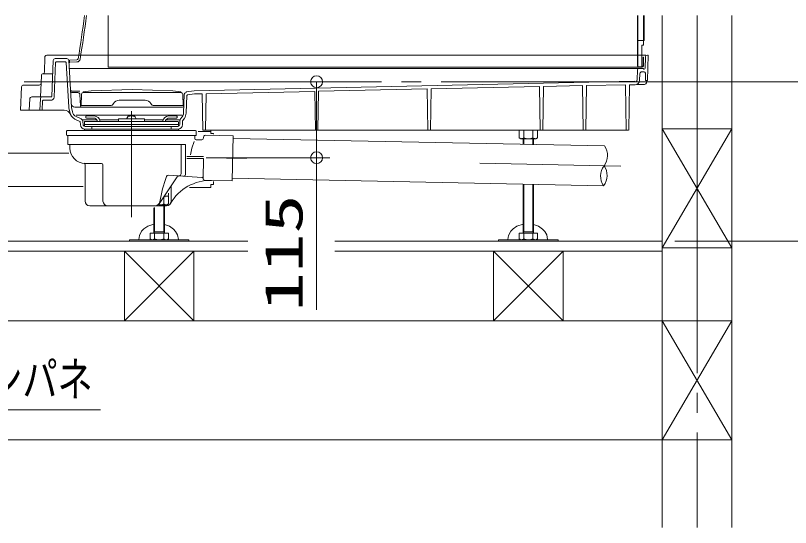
# Model space of a CAD drawing. Units: millimetres on the paper. Extents: x -305 to 305, y -152 to 152.
# Drawn here: x 2.43 to 41.48, y -15.02 to 10.76 of the extents above; entities that cross this region are included whole.
import ezdxf
from ezdxf.enums import TextEntityAlignment as Align

# ---------------------------------------------------------------- set-up
doc = ezdxf.new("R2010")
doc.units = ezdxf.units.MM
doc.linetypes.add('LONG_CHAIN', pattern=[21, 18, -1, 1, -1])
doc.layers.add('0-0_0', color=7, linetype='Continuous', lineweight=9)
doc.layers.add('0-1_VIEW0001', color=7, linetype='Continuous', lineweight=9)
doc.styles.add('ＭＳ ゴシック', font='')
doc.styles.get('ＭＳ ゴシック').set_extended_font_data('MS Gothic')

# ---------------------------------------------------------------- blocks, each defined once
blk = doc.blocks.new('_ORIGIN')
at = {"layer": '0-0_0'}
blk.add_line((0, 0), (-1, 0), dxfattribs=at)
blk.add_circle((0, 0), 0.5, dxfattribs=at)
blk = doc.blocks.new('SYM0004')
at = {"layer": '0-0_0'}
for p, q in [((0, 0), (4.077, -8.138)), ((0, 0), (2.1, -2.364)), ((0, 0), (0.636, -3.098)), ((4.077, -8.138), (12.819, -8.138))]:
    blk.add_line(p, q, dxfattribs=at)

msp = doc.modelspace()

# ---------------------------------------------------------------- linework, layer by layer
at = {"layer": '0-0_0'}
for p, q in [((17.603, 4.198), (17.603, 6.825)), ((15.735, 3.598), (17.602, 3.598)), ((17.603, 3.598), (17.603, -4.063)), ((35.648, -0.608), (52.183, -0.608))]:
    msp.add_line(p, q, dxfattribs=at)
at = {"layer": '0-1_VIEW0001'}
for p, q in [((7.108, 10.758), (7.108, 8.158)), ((33.775, 10.758), (33.775, 8.225)), ((33.798, 10.758), (33.798, 8.225)), ((34.075, 10.758), (34.075, 9.258)), ((34.115, 10.758), (34.115, 9.492)), ((35.025, 10.758), (35.025, -15.017)), ((38.525, 10.758), (38.525, -15.017)), ((33.798, 9.492), (34.075, 9.492)), ((34.075, 9.492), (34.115, 9.492)), ((34.075, 9.258), (33.992, 9.258)), ((33.992, 9.258), (33.992, 8.158)), ((3.894, 7.918), (3.907, 8.66)), ((34.203, 8.758), (4.006, 8.758)), ((5.014, 8.592), (4.438, 8.592)), ((34.052, 8.658), (34.075, 8.658)), ((34.052, 8.658), (34.052, 8.225)), ((34.075, 8.658), (34.075, 8.225)), ((34.173, 8.66), (34.164, 8.107)), ((34.308, 8.758), (34.273, 8.758)), ((34.308, 8.758), (34.286, 7.492)), ((4.258, 6.673), (4.338, 8.496)), ((4.374, 6.651), (4.45, 8.393)), ((4.954, 8.425), (4.483, 8.425)), ((5.125, 6.143), (4.987, 8.394)), ((5.258, 6.151), (5.114, 8.498)), ((5.152, 8.507), (5.525, 8.52)), ((5.152, 8.407), (5.152, 8.37)), ((4.308, 7.825), (3.837, 7.825)), ((34.058, 8.092), (5.139, 8.092)), ((7.108, 8.158), (34.008, 8.158)), ((33.75, 7.515), (33.772, 8.028)), ((33.842, 8.182), (33.992, 8.182)), ((33.842, 8.182), (34.008, 8.182)), ((33.883, 7.498), (33.897, 7.829)), ((33.992, 8.182), (34.008, 8.182)), ((34.103, 7.925), (33.997, 7.925)), ((34.075, 8.075), (34.085, 8.075)), ((34.114, 8.058), (34.092, 8.058)), ((34.179, 7.492), (34.17, 7.86)), ((3.691, 6.658), (3.737, 7.729)), ((11.44, 6.968), (33.625, 7.446)), ((34.286, 7.492), (34.179, 7.492)), ((34.221, 7.374), (34.242, 7.492)), ((2.686, 5.992), (2.738, 7.163)), ((3.621, 7.258), (2.838, 7.258)), ((17.706, 6.943), (23.176, 7.061)), ((23.212, 4.992), (23.176, 7.061)), ((23.338, 4.992), (23.375, 7.065)), ((23.375, 7.065), (28.84, 7.183)), ((28.878, 4.992), (28.84, 7.183)), ((29.005, 4.992), (29.043, 7.187)), ((29.043, 7.187), (31.006, 7.23)), ((31.045, 4.992), (31.006, 7.23)), ((31.172, 4.992), (31.211, 7.234)), ((31.211, 7.234), (33.169, 7.276)), ((33.209, 4.992), (33.169, 7.276)), ((33.335, 4.992), (33.375, 7.275)), ((33.65, 7.275), (33.375, 7.275)), ((34.123, 7.292), (33.736, 7.292)), ((3.253, 6.658), (4.257, 6.658)), ((5.672, 6.942), (5.303, 6.942)), ((5.58, 6.875), (5.308, 6.875)), ((5.704, 6.205), (5.679, 6.779)), ((5.742, 6.225), (5.752, 6.782)), ((5.838, 6.88), (5.85, 6.881)), ((5.85, 6.908), (5.85, 6.881)), ((10.767, 6.881), (5.85, 6.881)), ((10.366, 6.961), (8.308, 7.028)), ((10.767, 6.908), (10.366, 6.961)), ((10.767, 6.908), (10.767, 6.881)), ((10.779, 6.88), (10.767, 6.881)), ((10.875, 6.225), (10.865, 6.782)), ((10.897, 5.842), (10.938, 6.791)), ((11.025, 6.913), (11.44, 6.968)), ((11.025, 6.913), (11.025, 6.886)), ((11.03, 5.836), (11.069, 6.73)), ((11.098, 6.761), (11.452, 6.808)), ((11.452, 6.808), (11.847, 6.817)), ((11.878, 4.992), (11.847, 6.817)), ((12.005, 4.992), (12.037, 6.821)), ((12.037, 6.821), (17.511, 6.939)), ((17.545, 4.992), (17.511, 6.939)), ((17.672, 4.992), (17.706, 6.943)), ((3.128, 5.992), (3.153, 6.563)), ((3.662, 5.992), (3.687, 6.563)), ((3.778, 5.992), (3.799, 6.46)), ((3.832, 6.492), (4.207, 6.492)), ((7.366, 6.325), (7.337, 6.275)), ((7.655, 6.492), (8.962, 6.492)), ((9.251, 6.325), (9.28, 6.275)), ((2.686, 5.992), (4.89, 5.992)), ((5.167, 5.889), (5.129, 6.109)), ((5.299, 5.912), (5.26, 6.132)), ((10.846, 6.142), (5.415, 6.142)), ((5.742, 6.225), (7.251, 6.225)), ((10.875, 6.225), (9.366, 6.225)), ((5.429, 5.547), (5.679, 5.43)), ((10.833, 5.742), (5.486, 5.742)), ((5.486, 5.668), (5.736, 5.551)), ((6.537, 5.508), (5.827, 5.508)), ((5.975, 5.668), (5.975, 5.623)), ((6.008, 5.702), (6.389, 5.702)), ((6.008, 5.589), (6.43, 5.589)), ((7.618, 5.508), (6.679, 5.508)), ((7.618, 5.535), (7.618, 5.425)), ((7.635, 5.552), (8.915, 5.552)), ((8.091, 5.656), (8.033, 5.552)), ((8.459, 5.656), (8.517, 5.552)), ((8.932, 5.535), (8.932, 5.425)), ((9.871, 5.508), (8.932, 5.508)), ((10.723, 5.508), (10.014, 5.508)), ((10.542, 5.589), (10.12, 5.589)), ((10.542, 5.702), (10.161, 5.702)), ((10.575, 5.668), (10.575, 5.623)), ((10.833, 5.66), (10.752, 5.549)), ((10.866, 5.478), (10.86, 5.47)), ((10.941, 5.582), (10.866, 5.478)), ((5.704, 5.265), (5.698, 5.402)), ((5.838, 5.271), (5.832, 5.407)), ((5.908, 5.392), (5.908, 5.179)), ((5.908, 5.275), (10.642, 5.275)), ((10.613, 5.175), (5.938, 5.175)), ((10.608, 5.425), (5.942, 5.425)), ((6.275, 5.175), (6.275, 5.042)), ((10.275, 5.175), (10.275, 5.042)), ((10.642, 5.392), (10.642, 5.179)), ((10.713, 5.271), (10.721, 5.458)), ((10.846, 5.265), (10.854, 5.452)), ((5.008, 4.748), (5.008, 4.932)), ((5.042, 4.965), (11.508, 4.965)), ((5.042, 4.715), (11.508, 4.715)), ((5.075, 4.715), (5.075, 4.282)), ((5.908, 5.042), (5.908, 4.965)), ((10.624, 5.042), (5.938, 5.042)), ((10.642, 5.042), (10.642, 4.965)), ((11.475, 4.715), (11.475, 4.565)), ((11.542, 4.748), (11.542, 4.932)), ((11.642, 4.925), (12.275, 4.925)), ((11.878, 4.992), (33.328, 4.992)), ((13.398, 4.704), (11.99, 4.733)), ((12.275, 4.992), (12.275, 4.825)), ((12.275, 4.825), (12.408, 4.825)), ((12.408, 4.825), (12.408, 4.78)), ((13.398, 4.704), (13.352, 2.438)), ((27.813, 4.992), (27.813, 4.604)), ((28.044, 4.992), (28.044, 4.604)), ((28.506, 4.992), (28.506, 4.604)), ((28.737, 4.992), (28.737, 4.604)), ((38.525, 5.058), (35.025, 5.058)), ((38.525, -0.942), (35.025, 5.058)), ((35.025, -0.942), (38.525, 5.058)), ((11.542, 4.498), (11.824, 4.498)), ((11.925, 4.683), (11.888, 4.548)), ((13.395, 4.571), (32.108, 4.19)), ((27.813, 4.604), (27.892, 4.558)), ((28.658, 4.558), (27.892, 4.558)), ((28.008, 4.26), (28.008, 4.558)), ((28.045, 4.259), (28.045, 4.558)), ((28.505, 4.558), (28.505, 4.25)), ((28.542, 4.558), (28.542, 4.249)), ((28.658, 4.558), (28.737, 4.604)), ((5.092, 4.265), (11.007, 4.265)), ((5.175, 4.248), (5.175, 4.082)), ((10.775, 2.788), (10.775, 4.265)), ((11.007, 2.773), (11.007, 4.265)), ((-3.355, 3.825), (5.114, 3.825)), ((11.074, 3.665), (11.91, 3.665)), ((11.074, 3.565), (11.908, 3.565)), ((11.908, 3.565), (11.887, 2.534)), ((5.942, 3.315), (6.775, 3.315)), ((5.942, 3.251), (5.942, 1.415)), ((6.842, 3.248), (6.842, 1.415)), ((9.669, 1.284), (10.586, 2.644)), ((10.143, 2.723), (11.825, 2.611)), ((13.352, 2.438), (11.952, 2.466)), ((12.408, 2.399), (12.408, 2.258)), ((13.355, 2.571), (32.068, 2.19)), ((-15.392, 2.158), (5.842, 2.158)), ((10.275, 2.184), (10.275, 1.415)), ((11.201, 2.092), (12.275, 2.092)), ((12.275, 2.258), (12.275, 2.092)), ((12.275, 2.258), (12.408, 2.258)), ((28.008, -0.198), (28.008, 2.259)), ((28.045, -0.135), (28.045, 2.259)), ((28.505, 2.249), (28.505, -0.135)), ((28.542, 2.248), (28.542, -0.198)), ((9.906, 1.588), (9.906, 1.27)), ((9.958, 1.638), (9.968, 1.638)), ((9.97, 1.658), (10.137, 1.658)), ((10.137, 1.704), (10.058, 1.658)), ((10.137, 1.818), (10.137, 1.704)), ((10.137, 1.658), (10.137, 1.27)), ((10.042, 1.182), (6.175, 1.182)), ((10.058, 1.225), (9.649, 1.225)), ((9.905, 1.225), (9.905, -0.135)), ((9.942, 1.225), (9.942, -0.198)), ((10.058, 1.225), (10.137, 1.27)), ((9.408, -0.198), (9.408, 1.083)), ((9.445, -0.135), (9.445, 1.089)), ((9.213, -0.486), (9.213, -0.198)), ((9.213, -0.198), (10.137, -0.198)), ((9.408, -0.198), (9.445, -0.135)), ((9.408, -0.135), (9.942, -0.135)), ((9.444, -0.486), (9.444, -0.198)), ((9.942, -0.198), (9.905, -0.135)), ((9.906, -0.486), (9.906, -0.198)), ((10.137, -0.486), (10.137, -0.198)), ((27.813, -0.198), (28.737, -0.198)), ((27.813, -0.486), (27.813, -0.198)), ((28.008, -0.135), (28.542, -0.135)), ((28.008, -0.198), (28.045, -0.135)), ((28.044, -0.486), (28.044, -0.198)), ((28.542, -0.198), (28.505, -0.135)), ((28.506, -0.486), (28.506, -0.198)), ((28.737, -0.486), (28.737, -0.198)), ((-22.142, -0.608), (14.146, -0.608)), ((9.292, -0.532), (9.213, -0.486)), ((9.292, -0.532), (10.058, -0.532)), ((10.137, -0.486), (10.058, -0.532)), ((18.532, -0.608), (35.025, -0.608)), ((26.775, -0.532), (26.775, -0.608)), ((26.775, -0.532), (29.775, -0.532)), ((26.775, -0.608), (29.775, -0.608)), ((27.892, -0.532), (27.813, -0.486)), ((27.892, -0.532), (28.658, -0.532)), ((28.737, -0.486), (28.658, -0.532)), ((29.775, -0.532), (29.775, -0.608)), ((-22.142, -1.108), (14.146, -1.108)), ((7.925, -1.108), (7.925, -4.608)), ((11.425, -1.108), (11.425, -4.608)), ((18.532, -1.108), (35.025, -1.108)), ((26.525, -1.108), (26.525, -4.608)), ((30.025, -1.108), (30.025, -4.608)), ((38.525, -0.942), (35.025, -0.942)), ((38.525, -4.608), (-25.642, -4.608)), ((6.325, -4.608), (9.825, -4.608)), ((26.525, -4.608), (30.025, -4.608)), ((35.025, -10.608), (38.525, -4.608)), ((38.525, -10.608), (35.025, -4.608)), ((38.525, -10.608), (-25.642, -10.608))]:
    msp.add_line(p, q, dxfattribs=at)
at = {"layer": '0-1_VIEW0001', "linetype": 'LONG_CHAIN'}
for p, q in [((36.775, 10.758), (36.775, -15.017)), ((-39.122, 7.425), (66.89, 7.425)), ((8.275, 0.599), (8.275, 5.944)), ((8.275, 5.148), (8.275, 4.869)), ((12.042, 3.598), (18.275, 3.598)), ((12.042, 3.598), (14.067, 3.557)), ((25.823, 3.318), (32.936, 3.173)), ((7.925, -4.608), (11.425, -1.108)), ((11.425, -4.608), (7.925, -1.108)), ((30.025, -4.608), (26.525, -1.108)), ((26.525, -4.608), (30.025, -1.108))]:
    msp.add_line(p, q, dxfattribs=at)
at = {"layer": '0-1_VIEW0001'}
for points in [[(5.152, 8.507), (5.152, 8.407), (5.528, 8.42)], [(33.625, 7.445), (33.625, 7.419), (33.652, 7.419)], [(5.85, 6.908), (6.251, 6.961), (8.308, 7.028)], [(11.435, 4.413), (11.317, 4.08), (11.251, 3.737)], [(8.643, -0.532), (8.643, -0.519), (8.678, -0.311), (8.788, -0.104), (8.904, 0.02), (9.102, 0.154), (9.408, 0.259)], [(9.942, 0.245), (10.185, 0.154), (10.395, 0.009), (10.503, -0.11), (10.599, -0.285), (10.643, -0.519), (10.643, -0.532)], [(27.243, -0.532), (27.243, -0.519), (27.277, -0.311), (27.388, -0.104), (27.504, 0.02), (27.702, 0.154), (28.008, 0.259)], [(28.542, 0.245), (28.785, 0.154), (28.995, 0.009), (29.103, -0.11), (29.199, -0.285), (29.243, -0.519), (29.243, -0.532)], [(8.175, -0.532), (11.175, -0.532), (11.175, -0.608)], [(8.175, -0.532), (8.175, -0.608), (11.175, -0.608)]]:
    msp.add_lwpolyline(points, dxfattribs=at)
for centre, radius, start, end in [((-35.748, 15.725), 41.95, 350.1872, 353.2005), ((-35.748, 15.725), 42.05, 350.1872, 353.2168), ((4.007, 8.658), 0.1, 90, 179), ((4.438, 8.492), 0.1, 90, 177.5), ((5.014, 8.492), 0.1, 3.5, 90), ((34.273, 8.658), 0.1, 90, 179), ((4.483, 8.392), 0.0333, 90, 177.5), ((4.954, 8.392), 0.0333, 3.5, 90), ((5.522, 8.587), 0.0667, 272, 350.1872), ((5.522, 8.587), 0.167, 272, 350.1872), ((33.842, 8.225), 0.0667, 180, 270), ((33.842, 8.225), 0.0433, 180, 270), ((33.842, 8.225), 0.0433, 180, 270), ((34.008, 8.225), 0.0433, 270, 0), ((34.008, 8.225), 0.0667, 270, 0), ((3.837, 7.725), 0.1, 90, 177.5), ((3.794, 7.92), 0.1, 282.582, 359), ((33.839, 8.025), 0.0667, 90, 177.5), ((33.997, 7.825), 0.1, 90, 177.5), ((34.058, 8.075), 0.0167, 0, 90), ((34.092, 8.075), 0.0167, 180, 270), ((34.103, 7.858), 0.0667, 1.5, 90), ((34.114, 8.108), 0.05, 270, 359), ((33.65, 7.508), 0.233, 270, 357.5), ((33.65, 7.519), 0.1, 271.1458, 357.5), ((2.838, 7.158), 0.1, 90, 177.5), ((3.621, 7.358), 0.1, 270, 357.5), ((5.303, 7.042), 0.1, 183.5, 270), ((34.123, 7.392), 0.1, 270, 350), ((3.253, 6.558), 0.1, 90, 177.5), ((3.786, 6.558), 0.1, 90, 177.5), ((4.207, 6.658), 0.167, 270, 357.5), ((5.308, 6.975), 0.1, 183.5, 270), ((5.579, 6.775), 0.1, 2.5, 90), ((5.851, 6.78), 0.1, 97.5947, 179), ((10.765, 6.78), 0.1, 1, 82.4053), ((11.038, 6.787), 0.1, 97.4228, 177.5), ((11.102, 6.728), 0.0333, 97.5946, 177.5), ((3.832, 6.458), 0.0333, 90, 177.5), ((5.415, 6.308), 0.167, 183.5, 270), ((7.251, 6.325), 0.1, 270, 330), ((7.655, 6.158), 0.333, 90, 150), ((8.962, 6.158), 0.333, 30, 90), ((9.366, 6.325), 0.1, 210, 270), ((4.89, 5.658), 0.333, 22.9377, 90), ((5.424, 6.161), 0.3, 183.5, 190), ((5.627, 5.97), 0.467, 190, 244.9127), ((5.424, 6.161), 0.167, 183.5, 190), ((5.627, 5.97), 0.333, 190, 244.9127), ((5.771, 6.208), 0.0667, 182.5, 270), ((10.846, 6.208), 0.0667, 270, 357.5), ((5.665, 5.4), 0.167, 2.5, 64.9128), ((6.008, 5.668), 0.0333, 90, 180), ((6.008, 5.623), 0.0333, 180, 270), ((6.374, 5.365), 0.337, 10.2645, 87.3998), ((6.358, 5.385), 0.217, 10.6387, 70.6067), ((7.635, 5.535), 0.0167, 90, 180), ((7.635, 5.535), 0.0167, 90, 180), ((8.124, 5.656), 0.0333, 98.9864, 180), ((8.275, 4.702), 1, 90, 98.9864), ((8.275, 4.702), 1, 81.0136, 90), ((8.426, 5.656), 0.0333, 0, 81.0136), ((8.915, 5.535), 0.0167, 0, 90), ((8.915, 5.535), 0.0167, 0, 90), ((10.176, 5.365), 0.337, 92.6002, 169.7354), ((10.192, 5.385), 0.217, 109.3933, 169.3613), ((10.542, 5.668), 0.0333, 356.8217, 90), ((10.542, 5.623), 0.0333, 270, 0), ((10.887, 5.451), 0.167, 144.0366, 177.5), ((10.564, 5.856), 0.333, 324.0366, 357.5), ((10.887, 5.451), 0.0333, 144.0366, 177.5), ((10.888, 5.461), 0.0333, 150.5773, 177.5), ((10.564, 5.856), 0.467, 324.0366, 357.5), ((5.665, 5.4), 0.0333, 2.5, 64.9128), ((5.938, 5.275), 0.233, 182.5, 270), ((5.938, 5.275), 0.1, 182.5, 270), ((5.942, 5.392), 0.0333, 90, 180), ((10.608, 5.392), 0.0333, 0, 90), ((10.613, 5.275), 0.1, 270, 357.5), ((10.613, 5.275), 0.233, 270, 357.5), ((5.042, 4.932), 0.0333, 90, 180), ((5.042, 4.748), 0.0333, 180, 270), ((11.508, 4.932), 0.0333, 360, 90), ((11.508, 4.748), 0.0333, 270, 360), ((11.989, 4.666), 0.0667, 88.8333, 165), ((11.542, 4.565), 0.0667, 180, 270), ((11.824, 4.565), 0.0667, 270, 345), ((27.885, 4.858), 0.3, 271.2052, 301.9385), ((28.275, 5.169), 0.611, 247.7809, 292.2191), ((28.665, 4.858), 0.3, 238.0615, 268.7948), ((5.092, 4.282), 0.0167, 180, 270), ((5.158, 4.248), 0.0167, 0, 90), ((5.942, 4.082), 0.767, 180, 270), ((31.432, 3.703), 0.833, 321.9634, 35.7032), ((5.875, 3.251), 0.0667, 0, 85.4114), ((6.775, 3.248), 0.0667, 0, 90), ((32.744, 2.676), 0.833, 141.9634, 215.7032), ((31.411, 2.704), 0.833, 321.9634, 35.7032), ((10.675, 2.788), 0.1, 266.1844, 0), ((10.907, 2.773), 0.1, 266.1844, 0), ((16.29, 0.332), 6.667, 159.5709, 170.967), ((10.136, 2.624), 0.1, 86.1844, 159.5709), ((12.262, 0.126), 2.333, 88.8333, 149.8657), ((10.669, 2.588), 0.1, 86.1844, 146), ((11.821, 2.545), 0.0667, 358.8333, 86.1844), ((11.954, 2.533), 0.0667, 178.8333, 268.8333), ((10.065, 1.958), 0.3, 253.7885, 268.7948), ((6.175, 1.415), 0.233, 180, 270), ((7.075, 1.415), 0.233, 180, 270), ((9.475, 1.415), 0.233, 270, 350.967), ((9.675, 1.836), 0.611, 267.584, 292.2191), ((10.065, 1.525), 0.3, 238.0615, 268.7948), ((10.042, 1.415), 0.233, 270, 0), ((9.285, -0.232), 0.3, 271.2052, 301.9385), ((9.675, 0.079), 0.611, 247.7809, 292.2191), ((10.065, -0.232), 0.3, 238.0615, 268.7948), ((27.885, -0.232), 0.3, 271.2052, 301.9385), ((28.275, 0.079), 0.611, 247.7809, 292.2191), ((28.665, -0.232), 0.3, 238.0615, 268.7948)]:
    msp.add_arc(centre, radius, start, end, dxfattribs=at)

# ---------------------------------------------------------------- block references
at = {"layer": '0-0_0', "xscale": 0.6, "yscale": 0.6}
for p, rotation in [((17.603, 7.425), 90), ((17.603, 3.598), 270)]:
    msp.add_blockref('_ORIGIN', p, dxfattribs=dict(at, rotation=rotation))
at = {"layer": '0-1_VIEW0001'}
msp.add_blockref('SYM0004', (-6.108, -0.957), dxfattribs=at)

# ---------------------------------------------------------------- texts
at = {"layer": '0-0_0', "style": 'ＭＳ ゴシック', "width": 1.5}
msp.add_text('115', height=1.921, rotation=90, dxfattribs=at).set_placement((17.473, -4.135), align=Align.BOTTOM_LEFT)
at = {"layer": '0-1_VIEW0001', "style": 'ＭＳ ゴシック', "width": 0.75}
msp.add_text('コンパネ', height=1.732, dxfattribs=at).set_placement((-0.762, -8.929), align=Align.BOTTOM_LEFT)

doc.saveas('drawing.dxf')
